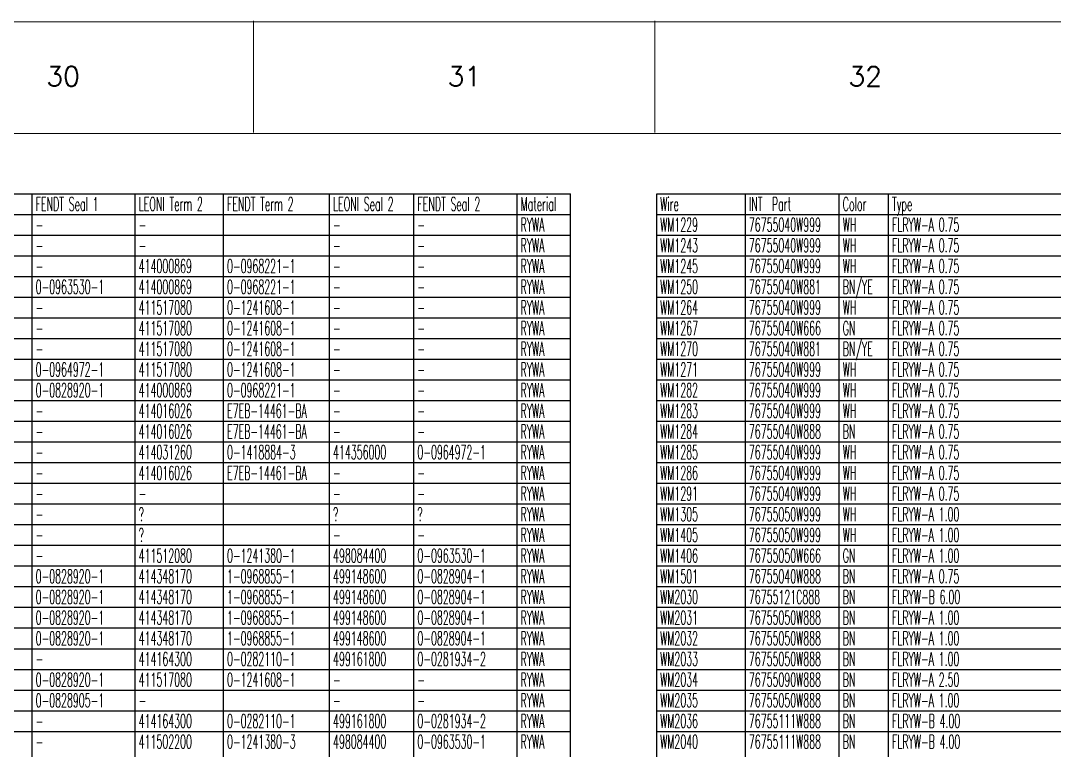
# Model space of a CAD drawing. Header units: millimetres. Extents: x -1 to 4489, y 0 to 1364.
# Drawn here: x 3457.4 to 3757.2, y 1151.9 to 1363.7 of the extents above; entities that cross this region are included whole.
import ezdxf

# ---------------------------------------------------------------- set-up
doc = ezdxf.new("R2010")
doc.units = ezdxf.units.MM
doc.layers.add('Drawingheader + Standards', color=7, linetype='Continuous')
doc.styles.add('DEFAULT', font='simplex.shx', dxfattribs={"bigfont": 'bigfont'})
doc.styles.add('HS-TABLE-WIRE', font='ROMANS.SHX', dxfattribs={"width": 0.5, "height": 4})

# ---------------------------------------------------------------- blocks, each defined once
blk = doc.blocks.new('Rahmen')
at = {"layer": 'Drawingheader + Standards', "color": 0, "linetype": 'Continuous', "lineweight": 0}
for p, q in [((-7386.97, 743.98), (-2897.74, 743.92)), ((-3861.47, 744.28), (-3861.47, 711.86)), ((-3745.06, 744.28), (-3745.06, 711.86)), ((-7353.97, 711.56), (-2930.18, 711.56))]:
    blk.add_line(p, q, dxfattribs=at)
at = {"layer": 'Drawingheader + Standards', "color": 0, "linetype": 'Continuous', "lineweight": 0, "style": 'DEFAULT'}
for s, p in [('30', (-3921.57, 725.3)), ('31', (-3805.16, 725.3)), ('32', (-3688.88, 725.3))]:
    blk.add_text(s, height=5.674, dxfattribs=at).set_placement(p)

msp = doc.modelspace()

# ---------------------------------------------------------------- linework, layer by layer
at = {"color": 7, "linetype": 'Continuous'}
for points in [[(3148.43, 1313.44), (3616.9, 1313.44)], [(3460.71, 1013.44), (3460.71, 1313.44)], [(3490.62, 1013.44), (3490.62, 1313.44)], [(3516.24, 1013.44), (3516.24, 1313.44)], [(3547, 1013.44), (3547, 1313.44)], [(3571.47, 1013.44), (3571.47, 1313.44)], [(3601.38, 1013.44), (3601.38, 1313.44)], [(3616.9, 1013.44), (3616.9, 1313.44)], [(3641.9, 1013.44), (3641.9, 1313.44)], [(3641.9, 1313.44), (4110.38, 1313.44)], [(3667.62, 1013.44), (3667.62, 1313.44)], [(3694.85, 1013.44), (3694.85, 1313.44)], [(3709.14, 1013.44), (3709.14, 1313.44)], [(3148.43, 1307.44), (3616.9, 1307.44)], [(3641.9, 1307.44), (4110.38, 1307.44)], [(3148.43, 1301.44), (3616.9, 1301.44)], [(3641.9, 1301.44), (4110.38, 1301.44)], [(3148.43, 1295.44), (3616.9, 1295.44)], [(3641.9, 1295.44), (4110.38, 1295.44)], [(3148.43, 1289.44), (3616.9, 1289.44)], [(3641.9, 1289.44), (4110.38, 1289.44)], [(3148.43, 1283.44), (3616.9, 1283.44)], [(3641.9, 1283.44), (4110.38, 1283.44)], [(3148.43, 1277.44), (3616.9, 1277.44)], [(3641.9, 1277.44), (4110.38, 1277.44)], [(3148.43, 1271.44), (3616.9, 1271.44)], [(3641.9, 1271.44), (4110.38, 1271.44)], [(3148.43, 1265.44), (3616.9, 1265.44)], [(3641.9, 1265.44), (4110.38, 1265.44)], [(3148.43, 1259.44), (3616.9, 1259.44)], [(3641.9, 1259.44), (4110.38, 1259.44)], [(3148.43, 1253.44), (3616.9, 1253.44)], [(3641.9, 1253.44), (4110.38, 1253.44)], [(3148.43, 1247.44), (3616.9, 1247.44)], [(3641.9, 1247.44), (4110.38, 1247.44)], [(3148.43, 1241.44), (3616.9, 1241.44)], [(3641.9, 1241.44), (4110.38, 1241.44)], [(3148.43, 1235.44), (3616.9, 1235.44)], [(3641.9, 1235.44), (4110.38, 1235.44)], [(3148.43, 1229.44), (3616.9, 1229.44)], [(3641.9, 1229.44), (4110.38, 1229.44)], [(3148.43, 1223.44), (3616.9, 1223.44)], [(3641.9, 1223.44), (4110.38, 1223.44)], [(3148.43, 1217.44), (3616.9, 1217.44)], [(3641.9, 1217.44), (4110.38, 1217.44)], [(3148.43, 1211.44), (3616.9, 1211.44)], [(3641.9, 1211.44), (4110.38, 1211.44)], [(3148.43, 1205.44), (3616.9, 1205.44)], [(3641.9, 1205.44), (4110.38, 1205.44)], [(3148.43, 1199.44), (3616.9, 1199.44)], [(3641.9, 1199.44), (4110.38, 1199.44)], [(3148.43, 1193.44), (3616.9, 1193.44)], [(3641.9, 1193.44), (4110.38, 1193.44)], [(3148.43, 1187.44), (3616.9, 1187.44)], [(3641.9, 1187.44), (4110.38, 1187.44)], [(3148.43, 1181.44), (3616.9, 1181.44)], [(3641.9, 1181.44), (4110.38, 1181.44)], [(3148.43, 1175.44), (3616.9, 1175.44)], [(3641.9, 1175.44), (4110.38, 1175.44)], [(3148.43, 1169.44), (3616.9, 1169.44)], [(3641.9, 1169.44), (4110.38, 1169.44)], [(3148.43, 1163.44), (3616.9, 1163.44)], [(3641.9, 1163.44), (4110.38, 1163.44)], [(3148.43, 1157.44), (3616.9, 1157.44)], [(3641.9, 1157.44), (4110.38, 1157.44)]]:
    msp.add_lwpolyline(points, dxfattribs=at)

# ---------------------------------------------------------------- block references
msp.add_blockref('Rahmen', (7386.39, 619.37))

# ---------------------------------------------------------------- texts
at = {"color": 1, "linetype": 'Continuous', "style": 'HS-TABLE-WIRE', "width": 0.5}
for s, p in [('FENDT Seal 1', (3461.71, 1308.44)), ('LEONI Term 2', (3491.62, 1308.44)), ('FENDT Term 2', (3517.24, 1308.44)), ('LEONI Seal 2', (3548, 1308.44)), ('FENDT Seal 2', (3572.47, 1308.44)), ('Material', (3602.38, 1308.44)), ('Wire', (3642.9, 1308.44)), ('INT  Part', (3668.62, 1308.44)), ('Color', (3695.85, 1308.44)), ('Type', (3710.14, 1308.44))]:
    msp.add_text(s, height=4, dxfattribs=at).set_placement(p)
at = {"color": 92, "linetype": 'Continuous', "style": 'HS-TABLE-WIRE', "width": 0.5}
for s, p in [('RYWA', (3602.38, 1302.44)), ('WM1229', (3642.9, 1302.44)), ('76755040W999', (3668.62, 1302.44)), ('WH', (3695.85, 1302.44)), ('FLRYW-A 0.75', (3710.14, 1302.44)), ('-', (3461.71, 1302.44)), ('-', (3491.62, 1302.44)), ('-', (3548, 1302.44)), ('-', (3572.47, 1302.44)), ('RYWA', (3602.38, 1296.44)), ('WM1243', (3642.9, 1296.44)), ('76755040W999', (3668.62, 1296.44)), ('WH', (3695.85, 1296.44)), ('FLRYW-A 0.75', (3710.14, 1296.44)), ('-', (3461.71, 1296.44)), ('-', (3491.62, 1296.44)), ('-', (3548, 1296.44)), ('-', (3572.47, 1296.44)), ('414000869', (3491.62, 1290.44)), ('0-0968221-1', (3517.24, 1290.44)), ('RYWA', (3602.38, 1290.44)), ('WM1245', (3642.9, 1290.44)), ('76755040W999', (3668.62, 1290.44)), ('WH', (3695.85, 1290.44)), ('FLRYW-A 0.75', (3710.14, 1290.44)), ('-', (3461.71, 1290.44)), ('-', (3548, 1290.44)), ('-', (3572.47, 1290.44)), ('0-0963530-1', (3461.71, 1284.44)), ('414000869', (3491.62, 1284.44)), ('0-0968221-1', (3517.24, 1284.44)), ('RYWA', (3602.38, 1284.44)), ('WM1250', (3642.9, 1284.44)), ('76755040W881', (3668.62, 1284.44)), ('BN/YE', (3695.85, 1284.44)), ('FLRYW-A 0.75', (3710.14, 1284.44)), ('-', (3548, 1284.44)), ('-', (3572.47, 1284.44)), ('411517080', (3491.62, 1278.44)), ('0-1241608-1', (3517.24, 1278.44)), ('RYWA', (3602.38, 1278.44)), ('WM1264', (3642.9, 1278.44)), ('76755040W999', (3668.62, 1278.44)), ('WH', (3695.85, 1278.44)), ('FLRYW-A 0.75', (3710.14, 1278.44)), ('-', (3461.71, 1278.44)), ('-', (3548, 1278.44)), ('-', (3572.47, 1278.44)), ('411517080', (3491.62, 1272.44)), ('0-1241608-1', (3517.24, 1272.44)), ('RYWA', (3602.38, 1272.44)), ('WM1267', (3642.9, 1272.44)), ('76755040W666', (3668.62, 1272.44)), ('GN', (3695.85, 1272.44)), ('FLRYW-A 0.75', (3710.14, 1272.44)), ('-', (3461.71, 1272.44)), ('-', (3548, 1272.44)), ('-', (3572.47, 1272.44)), ('411517080', (3491.62, 1266.44)), ('0-1241608-1', (3517.24, 1266.44)), ('RYWA', (3602.38, 1266.44)), ('WM1270', (3642.9, 1266.44)), ('76755040W881', (3668.62, 1266.44)), ('BN/YE', (3695.85, 1266.44)), ('FLRYW-A 0.75', (3710.14, 1266.44)), ('-', (3461.71, 1266.44)), ('-', (3548, 1266.44)), ('-', (3572.47, 1266.44)), ('0-0964972-1', (3461.71, 1260.44)), ('411517080', (3491.62, 1260.44)), ('0-1241608-1', (3517.24, 1260.44)), ('RYWA', (3602.38, 1260.44)), ('WM1271', (3642.9, 1260.44)), ('76755040W999', (3668.62, 1260.44)), ('WH', (3695.85, 1260.44)), ('FLRYW-A 0.75', (3710.14, 1260.44)), ('-', (3548, 1260.44)), ('-', (3572.47, 1260.44)), ('0-0828920-1', (3461.71, 1254.44)), ('414000869', (3491.62, 1254.44)), ('0-0968221-1', (3517.24, 1254.44)), ('RYWA', (3602.38, 1254.44)), ('WM1282', (3642.9, 1254.44)), ('76755040W999', (3668.62, 1254.44)), ('WH', (3695.85, 1254.44)), ('FLRYW-A 0.75', (3710.14, 1254.44)), ('-', (3548, 1254.44)), ('-', (3572.47, 1254.44)), ('414016026', (3491.62, 1248.44)), ('E7EB-14461-BA', (3517.24, 1248.44)), ('RYWA', (3602.38, 1248.44)), ('WM1283', (3642.9, 1248.44)), ('76755040W999', (3668.62, 1248.44)), ('WH', (3695.85, 1248.44)), ('FLRYW-A 0.75', (3710.14, 1248.44)), ('-', (3461.71, 1248.44)), ('-', (3548, 1248.44)), ('-', (3572.47, 1248.44)), ('414016026', (3491.62, 1242.44)), ('E7EB-14461-BA', (3517.24, 1242.44)), ('RYWA', (3602.38, 1242.44)), ('WM1284', (3642.9, 1242.44)), ('76755040W888', (3668.62, 1242.44)), ('BN', (3695.85, 1242.44)), ('FLRYW-A 0.75', (3710.14, 1242.44)), ('-', (3461.71, 1242.44)), ('-', (3548, 1242.44)), ('-', (3572.47, 1242.44)), ('414031260', (3491.62, 1236.44)), ('0-1418884-3', (3517.24, 1236.44)), ('414356000', (3548, 1236.44)), ('0-0964972-1', (3572.47, 1236.44)), ('RYWA', (3602.38, 1236.44)), ('WM1285', (3642.9, 1236.44)), ('76755040W999', (3668.62, 1236.44)), ('WH', (3695.85, 1236.44)), ('FLRYW-A 0.75', (3710.14, 1236.44)), ('-', (3461.71, 1236.44)), ('414016026', (3491.62, 1230.44)), ('E7EB-14461-BA', (3517.24, 1230.44)), ('RYWA', (3602.38, 1230.44)), ('WM1286', (3642.9, 1230.44)), ('76755040W999', (3668.62, 1230.44)), ('WH', (3695.85, 1230.44)), ('FLRYW-A 0.75', (3710.14, 1230.44)), ('-', (3461.71, 1230.44)), ('-', (3548, 1230.44)), ('-', (3572.47, 1230.44)), ('RYWA', (3602.38, 1224.44)), ('WM1291', (3642.9, 1224.44)), ('76755040W999', (3668.62, 1224.44)), ('WH', (3695.85, 1224.44)), ('FLRYW-A 0.75', (3710.14, 1224.44)), ('-', (3461.71, 1224.44)), ('-', (3491.62, 1224.44)), ('-', (3548, 1224.44)), ('-', (3572.47, 1224.44)), ('?', (3491.62, 1218.44)), ('?', (3548, 1218.44)), ('?', (3572.47, 1218.44)), ('RYWA', (3602.38, 1218.44)), ('WM1305', (3642.9, 1218.44)), ('76755050W999', (3668.62, 1218.44)), ('WH', (3695.85, 1218.44)), ('FLRYW-A 1.00', (3710.14, 1218.44)), ('-', (3461.71, 1218.44)), ('?', (3491.62, 1212.44)), ('RYWA', (3602.38, 1212.44)), ('WM1405', (3642.9, 1212.44)), ('76755050W999', (3668.62, 1212.44)), ('WH', (3695.85, 1212.44)), ('FLRYW-A 1.00', (3710.14, 1212.44)), ('-', (3461.71, 1212.44)), ('-', (3548, 1212.44)), ('-', (3572.47, 1212.44)), ('411512080', (3491.62, 1206.44)), ('0-1241380-1', (3517.24, 1206.44)), ('498084400', (3548, 1206.44)), ('0-0963530-1', (3572.47, 1206.44)), ('RYWA', (3602.38, 1206.44)), ('WM1406', (3642.9, 1206.44)), ('76755050W666', (3668.62, 1206.44)), ('GN', (3695.85, 1206.44)), ('FLRYW-A 1.00', (3710.14, 1206.44)), ('-', (3461.71, 1206.44)), ('0-0828920-1', (3461.71, 1200.44)), ('414348170', (3491.62, 1200.44)), ('1-0968855-1', (3517.24, 1200.44)), ('499148600', (3548, 1200.44)), ('0-0828904-1', (3572.47, 1200.44)), ('RYWA', (3602.38, 1200.44)), ('WM1501', (3642.9, 1200.44)), ('76755040W888', (3668.62, 1200.44)), ('BN', (3695.85, 1200.44)), ('FLRYW-A 0.75', (3710.14, 1200.44)), ('0-0828920-1', (3461.71, 1194.44)), ('414348170', (3491.62, 1194.44)), ('1-0968855-1', (3517.24, 1194.44)), ('499148600', (3548, 1194.44)), ('0-0828904-1', (3572.47, 1194.44)), ('RYWA', (3602.38, 1194.44)), ('WM2030', (3642.9, 1194.44)), ('76755121C888', (3668.62, 1194.44)), ('BN', (3695.85, 1194.44)), ('FLRYW-B 6.00', (3710.14, 1194.44)), ('0-0828920-1', (3461.71, 1188.44)), ('414348170', (3491.62, 1188.44)), ('1-0968855-1', (3517.24, 1188.44)), ('499148600', (3548, 1188.44)), ('0-0828904-1', (3572.47, 1188.44)), ('RYWA', (3602.38, 1188.44)), ('WM2031', (3642.9, 1188.44)), ('76755050W888', (3668.62, 1188.44)), ('BN', (3695.85, 1188.44)), ('FLRYW-A 1.00', (3710.14, 1188.44)), ('0-0828920-1', (3461.71, 1182.44)), ('414348170', (3491.62, 1182.44)), ('1-0968855-1', (3517.24, 1182.44)), ('499148600', (3548, 1182.44)), ('0-0828904-1', (3572.47, 1182.44)), ('RYWA', (3602.38, 1182.44)), ('WM2032', (3642.9, 1182.44)), ('76755050W888', (3668.62, 1182.44)), ('BN', (3695.85, 1182.44)), ('FLRYW-A 1.00', (3710.14, 1182.44)), ('414164300', (3491.62, 1176.44)), ('0-0282110-1', (3517.24, 1176.44)), ('499161800', (3548, 1176.44)), ('0-0281934-2', (3572.47, 1176.44)), ('RYWA', (3602.38, 1176.44)), ('WM2033', (3642.9, 1176.44)), ('76755050W888', (3668.62, 1176.44)), ('BN', (3695.85, 1176.44)), ('FLRYW-A 1.00', (3710.14, 1176.44)), ('-', (3461.71, 1176.44)), ('0-0828920-1', (3461.71, 1170.44)), ('411517080', (3491.62, 1170.44)), ('0-1241608-1', (3517.24, 1170.44)), ('RYWA', (3602.38, 1170.44)), ('WM2034', (3642.9, 1170.44)), ('76755090W888', (3668.62, 1170.44)), ('BN', (3695.85, 1170.44)), ('FLRYW-A 2.50', (3710.14, 1170.44)), ('-', (3548, 1170.44)), ('-', (3572.47, 1170.44)), ('0-0828905-1', (3461.71, 1164.44)), ('RYWA', (3602.38, 1164.44)), ('WM2035', (3642.9, 1164.44)), ('76755050W888', (3668.62, 1164.44)), ('BN', (3695.85, 1164.44)), ('FLRYW-A 1.00', (3710.14, 1164.44)), ('-', (3491.62, 1164.44)), ('-', (3548, 1164.44)), ('-', (3572.47, 1164.44)), ('414164300', (3491.62, 1158.44)), ('0-0282110-1', (3517.24, 1158.44)), ('499161800', (3548, 1158.44)), ('0-0281934-2', (3572.47, 1158.44)), ('RYWA', (3602.38, 1158.44)), ('WM2036', (3642.9, 1158.44)), ('76755111W888', (3668.62, 1158.44)), ('BN', (3695.85, 1158.44)), ('FLRYW-B 4.00', (3710.14, 1158.44)), ('-', (3461.71, 1158.44)), ('411502200', (3491.62, 1152.44)), ('0-1241380-3', (3517.24, 1152.44)), ('498084400', (3548, 1152.44)), ('0-0963530-1', (3572.47, 1152.44)), ('RYWA', (3602.38, 1152.44)), ('WM2040', (3642.9, 1152.44)), ('76755111W888', (3668.62, 1152.44)), ('BN', (3695.85, 1152.44)), ('FLRYW-B 4.00', (3710.14, 1152.44)), ('-', (3461.71, 1152.44))]:
    msp.add_text(s, height=4, dxfattribs=at).set_placement(p)

doc.saveas('drawing.dxf')
